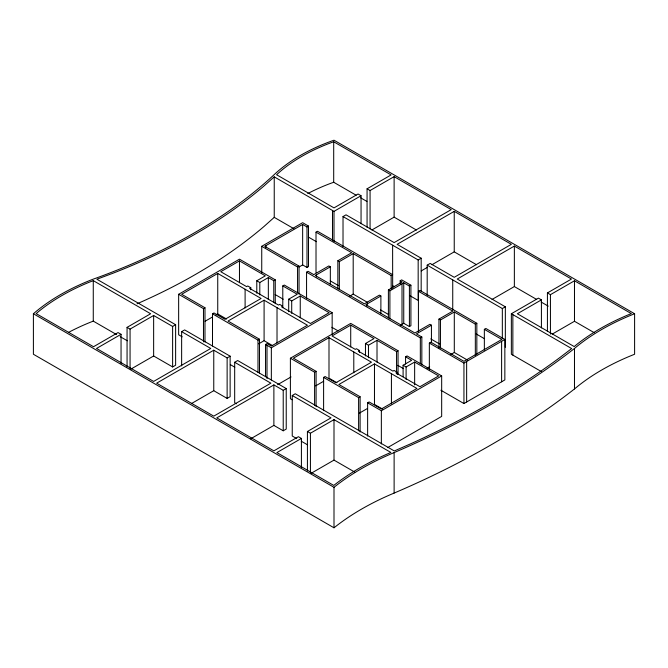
<?xml version="1.0" encoding="UTF-8"?>
<svg xmlns="http://www.w3.org/2000/svg" width="668" height="668" viewBox="0 0 668 668"><rect width="100%" height="100%" fill="white"/><g stroke="black" fill="none" stroke-linecap="round" stroke-linejoin="round"><path stroke-width="1" d="M361.054 223.772L361.054 195.741L334 211.355L274.239 176.853L263.994 185.988A561.32 324.08 0 0 1 112.708 273.329L96.885 279.249L175.626 324.715L175.626 365.204L172.62 366.941L153.64 355.986L130.936 369.087M274.239 176.853L274.239 217.351L263.994 226.485A561.32 324.08 0 0 1 137.032 303.798M182.197 336.831L178.648 334.785L178.648 294.287L239.47 259.176L275.274 279.842L275.274 303.723M261.739 273.312L261.739 246.308L302.646 222.694L308.499 226.076L308.499 266.574L306.996 267.442L302.646 264.929L299.064 266.991M212.499 346.024L212.499 313.835L214.002 312.966L224.991 319.312L261.088 298.471L217.743 273.446L181.654 294.287L204.984 307.764L204.984 342.024M256.788 293.227L256.788 280.769L265.33 275.834L239.47 260.904L220.749 271.709L246.609 286.639L247.77 285.979L250.776 287.708L250.776 289.787M308.499 226.076L306.996 226.945L302.646 224.431L264.745 246.308L299.047 266.114L299.047 294.154M127.062 366.824L127.062 327.362L150.634 313.751L93.269 280.635L88.877 282.372A212.558 122.72 0 0 0 39.17 311.071L36.155 313.609L93.52 346.725L118.044 332.572L121.05 334.309L121.05 363.375M367.066 227.212L367.066 188.793L391.114 174.916L333.699 141.766L329.14 143.445A177.554 102.513 0 0 0 279.491 172.11L276.585 174.74L334 207.89L358.048 194.004L361.054 195.741M121.05 334.309L96.526 348.462L153.64 381.436L210.754 348.462L181.638 331.654L181.638 365.922M127.062 327.362L130.068 329.099L153.64 315.488L172.62 326.443L175.626 324.715M367.066 188.793L370.072 190.53L394.12 176.644L451.234 209.618L394.12 242.601L346.024 214.829L343.018 216.566L343.018 246.676M316.014 272.653L316.014 232.155L317.517 231.287L392.667 274.673L391.164 275.542L353.197 253.615L339.352 261.614L337.849 260.745L337.849 288.776M178.648 294.287L203.481 308.633L204.984 307.764M250.776 287.708L249.615 288.376L278.523 305.067L279.683 304.399L282.689 306.136L281.529 306.804L310.445 323.496L329.157 312.691L300.249 295.999L291.707 300.934L288.701 299.197L288.701 311.655M256.788 280.769L259.794 282.506L268.336 277.571L273.771 280.71L275.274 279.842M181.638 331.654L184.644 329.917L230.134 356.178L230.134 396.675L227.128 398.412L213.76 390.696L191.449 403.572M261.739 246.308L297.544 266.983L299.047 266.114M205.109 321.241L212.332 317.066M215.939 314.987L217.743 313.943L226.569 319.037M371.851 230.001L394.12 217.142L416.431 230.026M282.789 307.723L282.789 285.921L284.292 285.052L332.163 312.691L332.163 334.493M306.562 298.145L306.562 272.193L308.065 271.325L313.793 274.631L328.831 265.947L330.334 266.816L330.334 284.468M265.538 376.643L265.538 344.454L267.041 343.586L271.342 346.066L307.439 325.232L264.094 300.208L227.997 321.049L259.493 339.227L259.493 373.495M337.849 260.745L351.694 252.746L316.014 232.155M330.334 266.816L315.296 275.5L364.344 303.815L379.382 295.131L380.885 295.999L380.885 313.651M288.701 299.197L297.243 294.262L282.789 285.921M230.134 356.178L227.128 357.914L213.76 350.199L156.646 383.173L213.76 416.147L270.874 383.173L234.677 362.273L234.677 402.771L236.439 403.789M427.186 295.273L427.186 265.154L430.192 263.426L454.24 277.303L511.354 244.329L454.24 211.355L397.126 244.329L421.174 258.215L421.174 291.44M212.499 313.835L257.99 340.096L259.493 339.227M258.683 343.828L264.094 340.705L272.711 345.682M234.677 362.273L237.683 360.536L286.23 388.567L286.23 429.065L283.224 430.793L273.88 425.399L250.675 438.801M349.731 296.108L353.197 294.112L367.325 302.27M343.018 216.566L418.168 259.952L421.174 258.215M265.538 344.454L271.342 347.803L332.163 312.691M400.182 283.858L400.182 280.744L401.685 279.875L410.912 285.203L410.912 325.7L409.409 326.569L403.748 323.295L400.274 325.299M388.4 317.96L388.4 289.929L402.245 281.938L400.182 280.744M421.224 270.916L427.47 267.309M431.929 264.737L454.24 251.853L476.551 264.737M380.885 295.999L365.847 304.683L414.895 332.998L429.933 324.322L431.436 325.191L431.436 342.843M388.4 289.929L389.903 290.797L403.748 282.806L409.409 286.071L410.912 285.203M292.183 399.756L290.396 398.721L290.396 358.223L350.717 323.404L398.053 350.733L398.053 374.614M323.604 410.628L323.604 377.403L325.107 376.535L335.87 382.747L371.466 362.198L328.998 337.674L293.402 358.223L316.089 371.325L316.089 406.628M365.463 355.977L365.463 343.519L374.005 338.584L350.717 325.141L332.004 335.946L355.292 349.389L356.445 348.721L359.451 350.458L359.451 352.537M418.427 331.779L418.427 291.281L419.93 290.413L476.835 323.27L476.835 354.416M286.23 388.567L283.224 390.304L273.88 384.91L216.766 417.884L273.88 450.858L298.404 436.697L301.41 438.433L301.41 467.508M547.426 331.345L547.426 292.926L571.474 279.04L514.36 246.066L457.246 279.04L505.342 306.812L505.342 347.31M277.604 384.684L291.023 376.944M290.396 358.223L314.586 372.193L316.089 371.325M359.451 350.458L358.298 351.126L392.926 371.116L394.078 370.448L397.084 372.185L397.084 374.264M365.463 343.519L368.469 345.247L377.011 340.321L396.55 351.602L398.053 350.733M296.742 438.609L292.242 436.004L292.242 395.506L295.248 393.769L394.312 450.967L409.81 444.178A859.19 496.048 0 0 0 559.909 357.522L571.666 348.571L511.354 313.751L511.354 354.249L541.372 371.575M315.647 385.879L323.654 381.253M438.951 348.187L438.951 319.112L452.795 311.121L418.427 291.281M431.436 325.191L416.398 333.866L421.834 337.006L421.834 365.037M438.951 319.112L440.454 319.98L454.298 311.989L475.332 324.13L476.835 323.27M367.625 436.045L367.625 402.821L369.128 401.952L381.353 409L416.941 388.45L374.472 363.935L338.876 384.484L360.11 396.742L360.11 432.046M306.562 272.193L420.331 337.874L421.834 337.006M492.049 299.448L514.36 286.564L536.671 299.448M405.568 364.077L405.568 356.804L407.071 355.935L441.673 375.917L441.673 416.406L387.649 447.593M429.349 370.072L429.349 343.076L430.852 342.208L463.943 361.321L501.843 339.436L484.35 329.341L484.35 350.107M403.096 376.66L403.096 365.246L411.638 360.311L405.568 356.804M427.186 265.154L502.336 308.549L505.342 306.812M397.084 372.185L395.932 372.853L419.947 386.722L438.667 375.917L414.644 362.048L406.102 366.974L403.096 365.246M323.604 377.403L358.607 397.61L360.11 396.742M307.422 470.948L307.422 431.495L330.994 417.884L292.242 395.506M484.35 329.341L485.853 328.472L504.849 339.436L504.849 379.933L463.943 403.547L440.88 390.229M511.354 313.751L538.408 298.137L541.414 299.865L541.414 327.904M301.41 438.433L276.886 452.595L333.766 485.427L336.555 483.256A269.521 155.611 0 0 1 387.114 454.065L390.88 452.453L334 419.621L310.428 433.231L307.422 431.495M541.414 299.865L517.366 313.751L574.196 346.567L576.876 344.379A231.846 133.859 0 0 1 627.528 315.137L631.31 313.593L574.48 280.777L550.432 294.663L547.426 292.926M427.011 368.235L429.666 366.707M450.833 354.483L454.298 352.487L467.45 360.077M359.342 413.166L367.35 408.54M367.625 402.821L381.353 410.736L441.673 375.917M429.349 343.076L463.943 363.05L504.849 339.436M311.296 473.22L334 460.11L354.766 472.101M552.211 334.125L574.48 321.275L594.328 332.731M116.574 334.584L93.269 321.124L88.877 322.869A212.558 122.72 0 0 0 68.762 332.272M356.127 195.206L333.699 182.264L329.14 183.934A177.554 102.513 0 0 0 307.798 193.553M634.6 313.751L334 140.205A179.684 103.74 0 0 0 273.88 174.916A559.2 322.853 0 0 1 93.52 279.04A214.679 123.947 0 0 0 33.4 313.751L33.4 354.249L334 527.795A267.392 154.383 0 0 1 394.12 493.084A861.319 497.276 0 0 0 574.48 388.96A229.725 132.631 0 0 1 634.6 354.249L634.6 313.751A229.725 132.631 0 0 0 574.48 348.462A861.319 497.276 0 0 1 394.12 452.595A267.392 154.383 0 0 0 334 487.306L33.4 313.751M360.611 197.795L366.891 201.427M541.13 302.019L548.269 306.144M274.239 217.351L293.953 228.732M308.299 237.015L316.365 241.674M392.617 285.695L394.379 286.714M410.236 295.866L418.168 300.45L418.168 259.952M476.184 333.942L484.3 338.626M330.284 280.886L338.317 285.52M380.568 309.919L388.517 314.503M430.768 338.901L439.577 343.987M275.166 294.563L283.224 299.214M331.846 327.278L338.167 330.927M397.761 365.338L403.18 368.46M336.964 382.772L328.998 378.171L328.998 337.674M382.497 409.066L374.472 404.432L374.472 363.935M230.343 364.628L234.802 367.2M120.156 336.655L127.329 340.789M301.251 441.206L307.564 444.846M574.48 280.777L574.48 321.275M574.48 348.462L574.48 388.96M550.432 294.663L550.432 334.117M514.36 246.066L514.36 286.564M512.857 314.62L512.857 355.117M502.336 308.549L502.336 338.659M501.61 341.306L501.61 381.804M475.332 324.13L475.332 355.284M466.64 361.497L466.64 401.994M463.943 363.05L463.943 403.547M454.24 211.355L454.24 251.853M454.298 311.989L454.298 352.487M452.737 279.909L452.737 310.019M440.454 319.98L440.454 348.02M420.331 337.874L420.331 363.835M414.644 362.048L414.644 384.893M409.409 286.071L409.409 326.569M406.102 366.974L406.102 379.441M403.748 282.806L403.748 323.295M402.011 283.808L402.011 324.306M396.55 351.602L396.55 373.404M394.12 176.644L394.12 217.142M394.12 452.595L394.12 493.084M392.617 245.198L392.667 288.175M391.423 373.721L391.423 403.831M391.164 275.542L391.164 289.035M389.903 290.797L389.903 318.828M381.353 410.736L381.353 443.97M377.011 340.321L377.011 362.123M370.072 190.53L370.072 228.949M368.469 345.247L368.469 357.714M367.041 303.998L367.041 306.069M358.607 397.61L358.607 430.835M353.789 351.994L353.789 372.761M353.197 253.615L353.197 294.112M350.717 325.141L350.717 346.942M339.352 261.614L339.352 289.645M334 211.355L334 241.474M334 419.621L334 460.11M334 487.306L334 527.795M333.699 141.766L333.699 182.264M332.497 210.487L332.497 240.605M316.49 274.807L316.49 276.886M314.586 372.193L314.586 405.418M310.428 433.231L310.428 472.685M306.996 226.945L306.996 267.442M302.646 224.431L302.646 264.929M300.249 295.999L300.249 317.801M297.544 266.983L297.544 292.943M291.707 300.934L291.707 313.392M283.224 390.304L283.224 430.793M277.02 307.672L277.02 342.976M273.88 384.91L273.88 425.399M273.771 280.71L273.771 302.52M271.342 347.803L271.342 379.992M268.336 277.571L268.336 299.381M267.008 345.298L267.008 378.531M265.939 245.624L265.939 247.703M264.094 300.208L264.094 340.705M259.794 282.506L259.794 294.964M257.99 340.096L257.99 372.285M245.106 289.244L245.106 307.94M239.47 260.904L239.47 282.714M227.128 357.914L227.128 398.412M217.743 273.446L217.743 313.943M213.76 350.199L213.76 390.696M203.481 308.633L203.481 341.857M172.62 326.443L172.62 366.941M153.64 315.488L153.64 355.986M130.068 329.099L130.068 368.552M93.269 280.635L93.269 321.124"/></g></svg>
